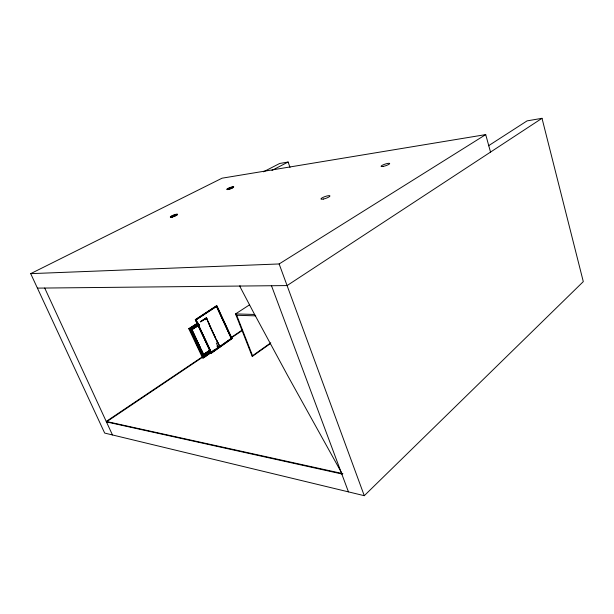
<?xml version="1.0" encoding="UTF-8"?>
<svg xmlns="http://www.w3.org/2000/svg" width="614" height="614" viewBox="0 0 614 614"><rect width="100%" height="100%" fill="white"/><g stroke="black" fill="none" stroke-linecap="round" stroke-linejoin="round"><path stroke-width="0.92" d="M203.764 354.577L201.492 349.85M191.407 329.38L194.899 335.881L203.61 355.276M200.955 321.36L202.52 320.385A107.688 25.627 -24.3 0 1 206.481 317.975L209.574 325.62A344.976 240.749 50.1 0 0 215.169 337.715L219.85 346.718L213.503 350.962A136.6 39.365 -24.3 0 0 212.505 351.622M203.541 355.414L203.395 356.757A0.959 0.499 -70.5 0 0 203.449 357.118L203.518 357.724L199.819 350.325M490.525 152.088L485.712 134.604L222.076 178.183L30.7 273.644L104.672 433.07L364.271 495.69L583.3 281.619L542.009 118.31L527.073 120.881L488.498 145.764M342.873 473.524L342.29 474.069L287.536 375.354L253.766 312.871L239.66 286.055L240.036 285.779M197.409 323.217L188.744 328.62L202.566 357.916L203.487 357.87L209.535 353.503A135.395 38.951 -24.3 0 1 210.502 352.843M204.554 357.11L209.566 353.61A136.6 39.365 -24.3 0 1 210.541 352.943M249.614 304.782L235.561 313.915L252.07 356.066L252.699 356.12L270.628 343.426M216.581 305.718L195.306 319.641L211.055 353.203L231.754 338.636L216.504 305.734L231.754 338.636M252.07 356.066L270.774 342.835M203.702 354.654L210.126 350.126M209.742 351.668L203.472 355.966L190.839 329.165L190.087 328.69A100.527 23.831 -24.4 0 1 193.648 326.326L198.537 323.187M209.32 350.671L203.364 354.493L191.66 329.664L190.202 329.142M210.264 350.417L203.687 355.015L191.652 329.488L199.258 324.583M202.559 356.711L106.237 421.45L341.545 473.356M231.209 337.447L242.353 329.956M202.497 357.264L106.437 421.887L341.768 473.954M231.079 338.038L242.192 330.555M210.878 352.321L202.566 357.916L203.364 354.493L210.195 349.919M213.826 350.333L214.831 349.658M198.913 325.036L199.327 324.775L191.66 329.664L195.59 327.162M192.704 329.035L191.998 329.588M542.009 118.31L287.083 285.571L37.416 288.119M215.468 349.543L214.447 350.21A135.395 38.951 -24.3 0 0 212.452 351.53M193.241 328.835L198.499 325.305M216.988 346.864C222.168 344.953 216.604 348.967 214.278 350.026A130.014 37.155 -24.3 0 0 208.514 353.902L203.602 357.363L199.964 350.095A353.303 239.698 50.4 0 1 194.162 337.861L189.78 328.582A108.102 25.796 -24.4 0 1 193.441 326.149L195.382 324.768M194.876 325.09L192.85 326.41A110.198 26.333 -24.3 0 0 189.649 328.536L188.744 328.62L189.841 329.012M216.604 348.929L219.973 346.764L218.914 344.845M205.613 319.764L205.905 318.973A0.944 0.491 -69 0 1 206.127 318.597L206.396 318.328A100.136 23.67 -24.4 0 0 202.536 320.677L200.509 321.943M195.444 324.852L195.881 324.445M195.943 324.53L197.248 323.233M196.089 326.993L199.373 324.89M196.442 324.215L197.892 323.164M198.153 324.445L190.839 329.165L191.253 329.342M30.7 273.644L279.14 263.959L485.712 134.604M200.448 321.675L203.05 319.932A109.776 26.164 -24.3 0 1 206.511 317.829L210.518 327.185A355.468 250.144 49.7 0 0 215.391 337.662L218.108 343.026M271.948 170.393L288.119 162.027L290.015 167.422M263.475 171.813L279.685 163.477L288.119 162.027M195.306 319.641L211.055 353.203M206.058 317.883L206.511 317.829M198.552 325.412L197.57 323.923M219.973 346.764L218.346 346.572M235.561 313.915L254.703 314.468M235.914 314.805L236.536 314.828L252.699 356.12M236.712 315.274L255.723 315.857M217.072 345.958L217.463 346.104M217.701 346.181L216.32 342.888M203.487 357.87L198.944 348.537A364.355 249.161 50.1 0 1 193.932 337.915L189.649 328.536M219.021 344.876L216.243 339.419M200.678 348.414L194.776 335.896M44.715 288.043L112.462 434.95M194.177 334.323L192.036 329.626M191.353 332.404L193.84 337.938A370.426 254.419 49.9 0 0 198.875 348.614M208.161 321.644L210.579 327.101A361.247 255.347 49.5 0 0 215.476 337.639M189.78 328.582L190.624 330.524M206.481 317.975L207.302 319.886M271.488 285.733L348.46 491.875M279.14 263.959L364.271 495.69M231.217 338.437L211.277 352.505L195.95 319.848L216.443 306.386L231.217 338.437M231.371 338.421L211.431 352.497L196.104 319.825L216.596 306.371L231.371 338.421M232.061 338.606L211.439 353.173L195.682 319.595L216.888 305.672L232.061 338.606M383.305 166.379A4.521 0.867 -18.2 0 0 389.69 163.547A4.521 0.867 -18.2 0 0 383.159 164.844A4.521 0.867 -18.2 0 0 383.305 166.379M323.378 199.059A4.766 0.982 -19.1 0 0 329.941 195.92A4.766 0.982 -19.1 0 0 322.972 197.401A4.766 0.982 -19.1 0 0 323.378 199.059M228.654 189.212A3.684 0.583 -20.2 0 0 233.727 186.825A3.684 0.583 -20.2 0 0 228.423 188.214A3.684 0.583 -20.2 0 0 228.654 189.212M172.12 216.88A3.891 0.645 -20.9 0 0 177.553 214.263A3.891 0.645 -20.9 0 0 172.066 215.706A3.891 0.645 -20.9 0 0 172.12 216.88M228.753 189.396A3.438 0.553 -20.2 0 0 233.589 187.155A3.438 0.553 -20.2 0 0 228.723 188.391A3.438 0.553 -20.2 0 0 228.753 189.396M172.334 217.034A3.63 0.599 -20.9 0 0 177.408 214.593A3.63 0.599 -20.9 0 0 172.281 215.936A3.63 0.599 -20.9 0 0 172.334 217.034"/></g></svg>
